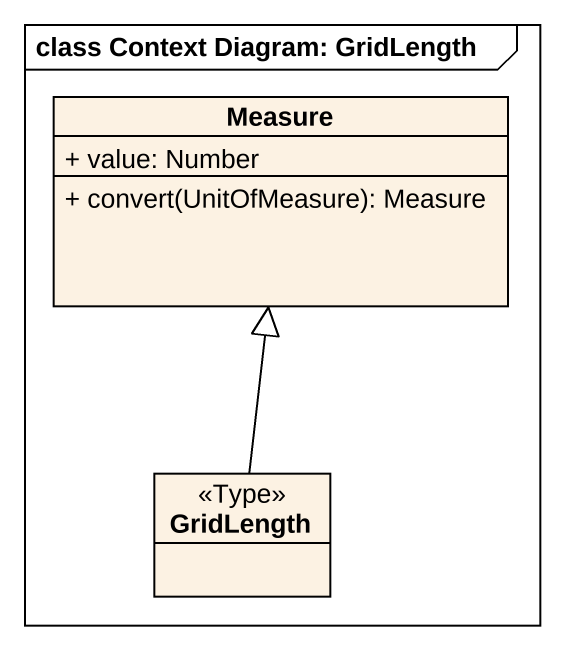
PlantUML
@startuml
mainframe class Context Diagram: GridLength
hide circle
hide empty members
skinparam classAttributeIconSize 0
class Measure {
  + value: Number
  + convert(UnitOfMeasure): Measure
}
class GridLength <<Type>>
GridLength -up-|> Measure
@enduml
